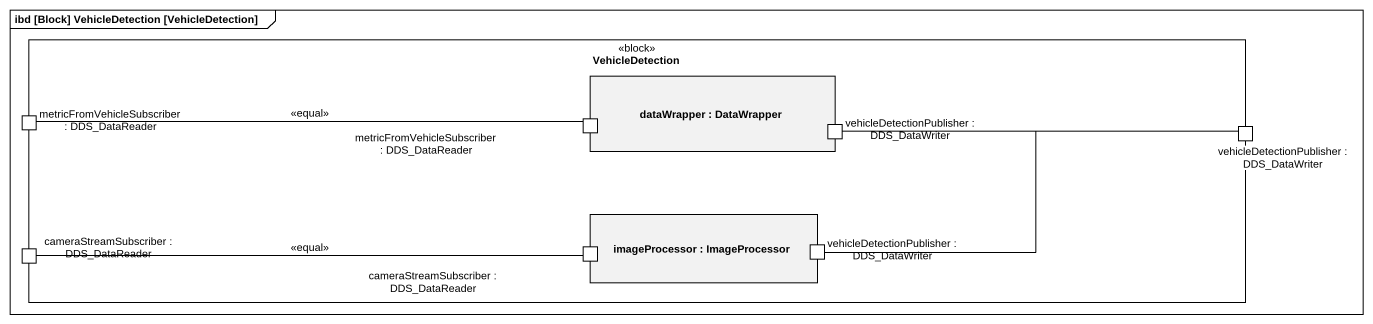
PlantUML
@startuml
mainframe ibd [Block] VehicleDetection [VehicleDetection]
rectangle VehicleDetection <<block>> {
  rectangle "dataWrapper : DataWrapper" as dataWrapper {
    port "metricFromVehicleSubscriber : DDS_DataReader" as metricFromVehicleSubscriber_2
    port "vehicleDetectionPublisher : DDS_DataWriter" as vehicleDetectionPublisher
  }
  port "metricFromVehicleSubscriber : DDS_DataReader" as metricFromVehicleSubscriber
  port "vehicleDetectionPublisher : DDS_DataWriter" as vehicleDetectionPublisher_2
  rectangle "imageProcessor : ImageProcessor" as imageProcessor {
    port "cameraStreamSubscriber : DDS_DataReader" as cameraStreamSubscriber_DDS_2
    port "vehicleDetectionPublisher : DDS_DataWriter" as vehicleDetectionPublisher_3
  }
  port "cameraStreamSubscriber : DDS_DataReader" as cameraStreamSubscriber_DDS
}
metricFromVehicleSubscriber -right- metricFromVehicleSubscriber_2 : <<equal>>
vehicleDetectionPublisher -right- vehicleDetectionPublisher_2
vehicleDetectionPublisher_2 -left- vehicleDetectionPublisher_3
cameraStreamSubscriber_DDS -right- cameraStreamSubscriber_DDS_2 : <<equal>>
@enduml
